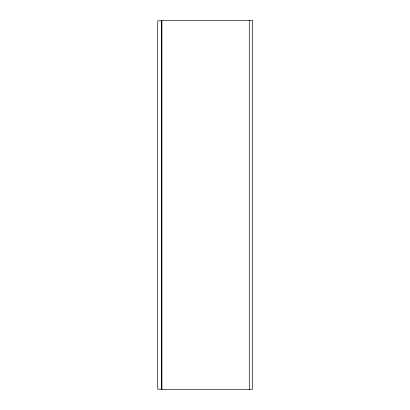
<?xml version="1.0" encoding="UTF-8"?>
<svg xmlns="http://www.w3.org/2000/svg" width="410" height="410" viewBox="0 0 410 410"><rect width="100%" height="100%" fill="white"/><g stroke="black" fill="none" stroke-linecap="round" stroke-linejoin="round"><path stroke-width="0.61" d="M249.28 20.5L249.28 389.5M161.894 20.5L161.894 389.5M252.299 20.5L161.724 20.5L161.724 389.5L252.299 389.5L252.299 20.5M161.391 20.833L157.701 20.833L157.701 389.167L161.391 389.167L161.391 20.833"/></g></svg>
